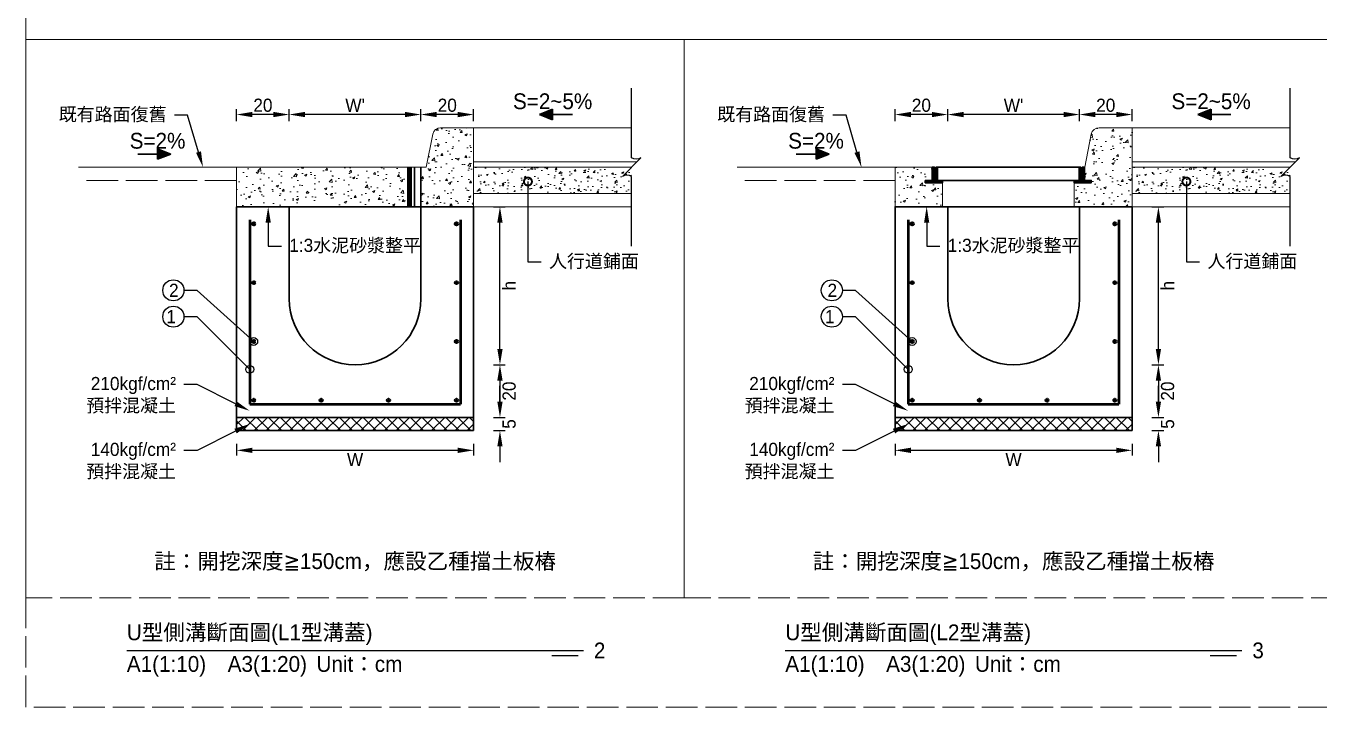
# Model space of a CAD drawing. Extents: x -8920 to 1950, y -2159 to 466.
# Drawn here: x -4850 to -4359, y -507 to -248.3 of the extents above; entities that cross this region are included whole.
import ezdxf
from ezdxf import colors
from ezdxf.entities.mleader import LeaderData, LeaderLine
from ezdxf.math import Vec2, Vec3

# ---------------------------------------------------------------- set-up
doc = ezdxf.new("R2010")
doc.units = 0
doc.header["$MEASUREMENT"] = 0
doc.linetypes.add('ACAD_ISO02W100', pattern=[15, 12, -3])
doc.layers.add('一、4.基本-隱藏', color=9, linetype='ACAD_ISO02W100', lineweight=20, plot=False)
doc.layers.add('三、3.文字-註解文字', color=2, linetype='Continuous')
for name, color, linetype, lineweight in [('二、1.繪圖-既有設施', 8, 'Continuous', 20), ('二、2.繪圖-施作項目', 181, 'Continuous', 30), ('二、3.繪圖-排水流向', 170, 'Continuous', 30), ('二、4.繪圖-設計鋪面', 40, 'Continuous', 20), ('二、5.繪圖-鋼筋', 60, 'Continuous', 50), ('二、6.繪圖-其他施作項目', 35, 'Continuous', 30)]:
    doc.layers.add(name, color=color, linetype=linetype, lineweight=lineweight)
doc.styles.add('次圖名(詳圖)', font='MS PGothic.ttf', dxfattribs={"height": 6})
doc.styles.add('註解文字(詳圖)', font='MS PGothic.ttf', dxfattribs={"height": 5})
doc.dimstyles.new('註解文字(詳圖)', dxfattribs={"dimtxt": 5, "dimasz": 6, "dimexe": 2, "dimexo": 5, "dimgap": 1, "dimtad": 2, "dimzin": 0, "dimdsep": 46, "dimtxsty": '註解文字(詳圖)', "dimcen": 0.1, "dimclrd": 144, "dimclre": 144, "dimclrt": 256, "dimadec": 0, "dimazin": 0, "dimtfac": 1, "dimtofl": 0, "dimtmove": 0, "dimatfit": 3, "dimfxlon": 1, "dimtolj": 1, "dimtzin": 0, "dimlwd": -1, "dimlwe": -1, "dimarcsym": 1})

# ---------------------------------------------------------------- blocks, each defined once
blk = doc.blocks.new('*D119')
at = {"layer": 'Defpoints', "color": 0, "transparency": 16777216}
for p in [(-4750, -282), (-4750, -317), (-4700, -317)]:
    blk.add_point(p, dxfattribs=at)
at = {"layer": '三、3.文字-註解文字', "color": 144, "transparency": 16777216}
for p, q in [((-4750, -284.5), (-4750, -280)), ((-4706, -282), (-4744, -282)), ((-4700, -284.5), (-4700, -280))]:
    blk.add_line(p, q, dxfattribs=at)
for points in [[(-4744, -281), (-4744, -283), (-4750, -282)], [(-4706, -281), (-4706, -283), (-4700, -282)]]:
    blk.add_solid(points, dxfattribs=at)
at = {"layer": '三、3.文字-註解文字', "transparency": 16777216, "insert": (-4725, -278.5), "char_height": 5, "attachment_point": 5, "style": '註解文字(詳圖)'}
blk.add_mtext("\\A1;W'", dxfattribs=at)
blk = doc.blocks.new('*D120')
at = {"layer": 'Defpoints', "color": 0, "transparency": 16777216}
for p in [(-4770, -282), (-4770, -317), (-4750, -317)]:
    blk.add_point(p, dxfattribs=at)
at = {"layer": '三、3.文字-註解文字', "color": 144, "transparency": 16777216}
for p, q in [((-4770, -284.5), (-4770, -280)), ((-4756, -282), (-4764, -282)), ((-4750, -284.5), (-4750, -280))]:
    blk.add_line(p, q, dxfattribs=at)
for points in [[(-4764, -281), (-4764, -283), (-4770, -282)], [(-4756, -281), (-4756, -283), (-4750, -282)]]:
    blk.add_solid(points, dxfattribs=at)
at = {"layer": '三、3.文字-註解文字', "transparency": 16777216, "insert": (-4760, -278.5), "char_height": 5, "attachment_point": 5, "style": '註解文字(詳圖)'}
blk.add_mtext('\\A1;20', dxfattribs=at)
blk = doc.blocks.new('*D121')
at = {"layer": 'Defpoints', "color": 0, "transparency": 16777216}
for p in [(-4500, -282), (-4500, -317), (-4450, -317)]:
    blk.add_point(p, dxfattribs=at)
at = {"layer": '三、3.文字-註解文字', "color": 144, "transparency": 16777216}
for p, q in [((-4500, -284.5), (-4500, -280)), ((-4456, -282), (-4494, -282)), ((-4450, -284.5), (-4450, -280))]:
    blk.add_line(p, q, dxfattribs=at)
for points in [[(-4494, -281), (-4494, -283), (-4500, -282)], [(-4456, -281), (-4456, -283), (-4450, -282)]]:
    blk.add_solid(points, dxfattribs=at)
at = {"layer": '三、3.文字-註解文字', "transparency": 16777216, "insert": (-4475, -278.5), "char_height": 5, "attachment_point": 5, "style": '註解文字(詳圖)'}
blk.add_mtext("\\A1;W'", dxfattribs=at)
blk = doc.blocks.new('*D122')
at = {"layer": 'Defpoints', "color": 0, "transparency": 16777216}
for p in [(-4520, -282), (-4520, -317), (-4500, -317)]:
    blk.add_point(p, dxfattribs=at)
at = {"layer": '三、3.文字-註解文字', "color": 144, "transparency": 16777216}
for p, q in [((-4520, -284.5), (-4520, -280)), ((-4506, -282), (-4514, -282)), ((-4500, -284.5), (-4500, -280))]:
    blk.add_line(p, q, dxfattribs=at)
for points in [[(-4514, -281), (-4514, -283), (-4520, -282)], [(-4506, -281), (-4506, -283), (-4500, -282)]]:
    blk.add_solid(points, dxfattribs=at)
at = {"layer": '三、3.文字-註解文字', "transparency": 16777216, "insert": (-4510, -278.5), "char_height": 5, "attachment_point": 5, "style": '註解文字(詳圖)'}
blk.add_mtext('\\A1;20', dxfattribs=at)
blk = doc.blocks.new('*D123')
at = {"layer": 'Defpoints', "color": 0, "transparency": 16777216}
for p in [(-4475, -317), (-4420, -317), (-4475, -377)]:
    blk.add_point(p, dxfattribs=at)
at = {"layer": '三、3.文字-註解文字', "color": 144, "transparency": 16777216}
for p, q in [((-4422.5, -317), (-4418, -317)), ((-4420, -371), (-4420, -323)), ((-4422.5, -377), (-4418, -377))]:
    blk.add_line(p, q, dxfattribs=at)
for points in [[(-4421, -323), (-4419, -323), (-4420, -317)], [(-4421, -371), (-4419, -371), (-4420, -377)]]:
    blk.add_solid(points, dxfattribs=at)
at = {"layer": '三、3.文字-註解文字', "transparency": 16777216, "insert": (-4416.5, -347), "char_height": 5, "attachment_point": 5, "rotation": 90, "style": '註解文字(詳圖)'}
blk.add_mtext('\\A1;h', dxfattribs=at)
blk = doc.blocks.new('*D124')
at = {"layer": 'Defpoints', "color": 0, "transparency": 16777216}
for p in [(-4475, -377), (-4475, -397), (-4420, -397)]:
    blk.add_point(p, dxfattribs=at)
at = {"layer": '三、3.文字-註解文字', "color": 144, "transparency": 16777216}
for p, q in [((-4422.5, -377), (-4418, -377)), ((-4420, -383), (-4420, -391)), ((-4422.5, -397), (-4418, -397))]:
    blk.add_line(p, q, dxfattribs=at)
for points in [[(-4421, -383), (-4419, -383), (-4420, -377)], [(-4421, -391), (-4419, -391), (-4420, -397)]]:
    blk.add_solid(points, dxfattribs=at)
at = {"layer": '三、3.文字-註解文字', "transparency": 16777216, "insert": (-4416.5, -387), "char_height": 5, "attachment_point": 5, "rotation": 90, "style": '註解文字(詳圖)'}
blk.add_mtext('\\A1;20', dxfattribs=at)
blk = doc.blocks.new('*D125')
at = {"layer": 'Defpoints', "color": 0, "transparency": 16777216}
for p in [(-4475, -397), (-4475, -402), (-4420, -402)]:
    blk.add_point(p, dxfattribs=at)
at = {"layer": '三、3.文字-註解文字', "color": 144, "transparency": 16777216}
for p, q in [((-4420, -391), (-4420, -385)), ((-4422.5, -397), (-4418, -397)), ((-4422.5, -402), (-4418, -402)), ((-4420, -408), (-4420, -414))]:
    blk.add_line(p, q, dxfattribs=at)
for points in [[(-4421, -391), (-4419, -391), (-4420, -397)], [(-4421, -408), (-4419, -408), (-4420, -402)]]:
    blk.add_solid(points, dxfattribs=at)
at = {"layer": '三、3.文字-註解文字', "transparency": 16777216, "insert": (-4416.5, -399.5), "char_height": 5, "attachment_point": 5, "rotation": 90, "style": '註解文字(詳圖)'}
blk.add_mtext('\\A1;5', dxfattribs=at)
blk = doc.blocks.new('*D126')
at = {"layer": 'Defpoints', "color": 0, "transparency": 16777216}
for p in [(-4520, -402), (-4430, -402), (-4520, -409.5)]:
    blk.add_point(p, dxfattribs=at)
at = {"layer": '三、3.文字-註解文字', "color": 144, "transparency": 16777216}
for p, q in [((-4520, -407), (-4520, -411.5)), ((-4430, -407), (-4430, -411.5)), ((-4436, -409.5), (-4514, -409.5))]:
    blk.add_line(p, q, dxfattribs=at)
for points in [[(-4514, -408.5), (-4514, -410.5), (-4520, -409.5)], [(-4436, -408.5), (-4436, -410.5), (-4430, -409.5)]]:
    blk.add_solid(points, dxfattribs=at)
at = {"layer": '三、3.文字-註解文字', "transparency": 16777216, "insert": (-4475, -413), "char_height": 5, "attachment_point": 5, "style": '註解文字(詳圖)'}
blk.add_mtext('\\A1;W', dxfattribs=at)
blk = doc.blocks.new('_Small')
at = {"color": 0, "linetype": 'ByBlock', "lineweight": -2}
blk.add_circle((0, 0), 0.25, dxfattribs=at)
blk = doc.blocks.new('排水流向')
at = {"layer": '二、3.繪圖-排水流向'}
h = blk.add_hatch(color=256, dxfattribs=at)
h.dxf.hatch_style = 1
h.paths.add_polyline_path([(0, 1), (0, -1), (2.5, 0)])
for points in [[(-3.75, 0), (0, 0)], [(0, 1), (0, -1)], [(2.5, 0), (0, 1)], [(2.5, 0), (0, -1)]]:
    blk.add_lwpolyline(points, dxfattribs=at)
blk = doc.blocks.new('*D261')
at = {"layer": 'Defpoints', "color": 0, "transparency": 16777216}
for p in [(-4450, -282), (-4450, -317), (-4430, -317)]:
    blk.add_point(p, dxfattribs=at)
at = {"layer": '三、3.文字-註解文字', "color": 144, "transparency": 16777216}
for p, q in [((-4450, -284.5), (-4450, -280)), ((-4436, -282), (-4444, -282)), ((-4430, -284.5), (-4430, -280))]:
    blk.add_line(p, q, dxfattribs=at)
for points in [[(-4444, -281), (-4444, -283), (-4450, -282)], [(-4436, -281), (-4436, -283), (-4430, -282)]]:
    blk.add_solid(points, dxfattribs=at)
at = {"layer": '三、3.文字-註解文字', "transparency": 16777216, "insert": (-4440, -278.5), "char_height": 5, "attachment_point": 5, "style": '註解文字(詳圖)'}
blk.add_mtext('\\A1;20', dxfattribs=at)
blk = doc.blocks.new('*D262')
at = {"layer": 'Defpoints', "color": 0, "transparency": 16777216}
for p in [(-4700, -282), (-4700, -317), (-4680, -317)]:
    blk.add_point(p, dxfattribs=at)
at = {"layer": '三、3.文字-註解文字', "color": 144, "transparency": 16777216}
for p, q in [((-4700, -284.5), (-4700, -280)), ((-4686, -282), (-4694, -282)), ((-4680, -284.5), (-4680, -280))]:
    blk.add_line(p, q, dxfattribs=at)
for points in [[(-4694, -281), (-4694, -283), (-4700, -282)], [(-4686, -281), (-4686, -283), (-4680, -282)]]:
    blk.add_solid(points, dxfattribs=at)
at = {"layer": '三、3.文字-註解文字', "transparency": 16777216, "insert": (-4690, -278.5), "char_height": 5, "attachment_point": 5, "style": '註解文字(詳圖)'}
blk.add_mtext('\\A1;20', dxfattribs=at)
blk = doc.blocks.new('_DotSmall')
at = {"color": 0, "linetype": 'ByBlock', "const_width": 0.5}
blk.add_lwpolyline([(-0.0625, 0, 1), (0.0625, 0, 1)], format="xyb", close=True, dxfattribs=at)
blk = doc.blocks.new('*D311')
at = {"layer": 'Defpoints', "color": 0, "transparency": 16777216}
for p in [(-4725, -317), (-4670, -317), (-4725, -377)]:
    blk.add_point(p, dxfattribs=at)
at = {"layer": '三、3.文字-註解文字', "color": 144, "transparency": 16777216}
for p, q in [((-4672.5, -317), (-4668, -317)), ((-4670, -371), (-4670, -323)), ((-4672.5, -377), (-4668, -377))]:
    blk.add_line(p, q, dxfattribs=at)
for points in [[(-4671, -323), (-4669, -323), (-4670, -317)], [(-4671, -371), (-4669, -371), (-4670, -377)]]:
    blk.add_solid(points, dxfattribs=at)
at = {"layer": '三、3.文字-註解文字', "transparency": 16777216, "insert": (-4666.5, -347), "char_height": 5, "attachment_point": 5, "rotation": 90, "style": '註解文字(詳圖)'}
blk.add_mtext('\\A1;h', dxfattribs=at)
blk = doc.blocks.new('*D312')
at = {"layer": 'Defpoints', "color": 0, "transparency": 16777216}
for p in [(-4725, -377), (-4725, -397), (-4670, -397)]:
    blk.add_point(p, dxfattribs=at)
at = {"layer": '三、3.文字-註解文字', "color": 144, "transparency": 16777216}
for p, q in [((-4672.5, -377), (-4668, -377)), ((-4670, -383), (-4670, -391)), ((-4672.5, -397), (-4668, -397))]:
    blk.add_line(p, q, dxfattribs=at)
for points in [[(-4671, -383), (-4669, -383), (-4670, -377)], [(-4671, -391), (-4669, -391), (-4670, -397)]]:
    blk.add_solid(points, dxfattribs=at)
at = {"layer": '三、3.文字-註解文字', "transparency": 16777216, "insert": (-4666.5, -387), "char_height": 5, "attachment_point": 5, "rotation": 90, "style": '註解文字(詳圖)'}
blk.add_mtext('\\A1;20', dxfattribs=at)
blk = doc.blocks.new('*D313')
at = {"layer": 'Defpoints', "color": 0, "transparency": 16777216}
for p in [(-4725, -397), (-4725, -402), (-4670, -402)]:
    blk.add_point(p, dxfattribs=at)
at = {"layer": '三、3.文字-註解文字', "color": 144, "transparency": 16777216}
for p, q in [((-4670, -391), (-4670, -385)), ((-4672.5, -397), (-4668, -397)), ((-4672.5, -402), (-4668, -402)), ((-4670, -408), (-4670, -414))]:
    blk.add_line(p, q, dxfattribs=at)
for points in [[(-4671, -391), (-4669, -391), (-4670, -397)], [(-4671, -408), (-4669, -408), (-4670, -402)]]:
    blk.add_solid(points, dxfattribs=at)
at = {"layer": '三、3.文字-註解文字', "transparency": 16777216, "insert": (-4666.5, -399.5), "char_height": 5, "attachment_point": 5, "rotation": 90, "style": '註解文字(詳圖)'}
blk.add_mtext('\\A1;5', dxfattribs=at)
blk = doc.blocks.new('*D314')
at = {"layer": 'Defpoints', "color": 0, "transparency": 16777216}
for p in [(-4770, -402), (-4680, -402), (-4770, -409.5)]:
    blk.add_point(p, dxfattribs=at)
at = {"layer": '三、3.文字-註解文字', "color": 144, "transparency": 16777216}
for p, q in [((-4770, -407), (-4770, -411.5)), ((-4680, -407), (-4680, -411.5)), ((-4686, -409.5), (-4764, -409.5))]:
    blk.add_line(p, q, dxfattribs=at)
for points in [[(-4764, -408.5), (-4764, -410.5), (-4770, -409.5)], [(-4686, -408.5), (-4686, -410.5), (-4680, -409.5)]]:
    blk.add_solid(points, dxfattribs=at)
at = {"layer": '三、3.文字-註解文字', "transparency": 16777216, "insert": (-4725, -413), "char_height": 5, "attachment_point": 5, "style": '註解文字(詳圖)'}
blk.add_mtext('\\A1;W', dxfattribs=at)

msp = doc.modelspace()

# ---------------------------------------------------------------- hatches: boundary and pattern name
at = {"layer": '二、1.繪圖-既有設施'}
h = msp.add_hatch(dxfattribs=at)
h.set_pattern_fill('AR-CONC', color=256, scale=0.05)
h.set_pattern_definition([(50, (-3466.364, -1260.097), (9.109233, -0.796954), [0.9525, -10.4775]), (355, (-3466.364, -1260.097), (-1.76217, 9.55284), [0.762, -8.38203]), (100.45144, (-3465.605, -1260.164), (7.34706, 8.755888), [0.8095, -8.90451]), (46.1842, (-3466.364, -1257.557), (13.55395, -2.10212), [1.42875, -15.71625]), (96.6356, (-3465.234, -1257.732), (11.87021, 12.37131), [1.21425, -13.35678]), (351.1842, (-3466.364, -1257.557), (11.87021, 12.37131), [1.143, -12.57299]), (21, (-3465.094, -1258.192), (7.58072, -5.11326), [0.9525, -10.4775]), (326, (-3465.094, -1258.192), (3.0901, 9.2094), [0.762, -8.382]), (71.45144, (-3464.462, -1258.618), (10.67082, 4.09614), [0.8095, -8.904497]), (37.5, (-3466.3637, -1260.0972), (0.15443, 4.227752), [0, -8.2804, 0, -8.509, 0, -8.41375]), (7.5, (-3466.3637, -1260.097), (3.340983, 5.009029), [0, -4.8514, 0, -8.0899, 0, -3.20675]), (327.5, (-3469.1958, -1260.097), (6.77953, -0.286437), [0, -3.175, 0, -9.906, 0, -13.1445]), (317.5, (-3470.466, -1260.097), (7.40646, 1.271325), [0, -4.1275, 0, -6.5786, 0, -9.3345])])
h.paths.add_polyline_path([(-4770, -302), (-4770, -317), (-4705, -317), (-4705, -302)])
h.paths.add_polyline_path([(-4680, -302), (-4680, -287), (-4692.541, -287, 0.3575108), (-4695.482, -289.412), (-4698, -302), (-4700, -302), (-4700, -317), (-4680, -317)])
h = msp.add_hatch(dxfattribs=at)
h.set_pattern_fill('AR-CONC', color=256, scale=0.05)
h.set_pattern_definition([(50, (-3147.146, -1162.496), (9.109233, -0.796954), [0.9525, -10.4775]), (355, (-3147.146, -1162.496), (-1.76217, 9.55284), [0.762, -8.38203]), (100.45144, (-3146.387, -1162.562), (7.34706, 8.755888), [0.8095, -8.90451]), (46.1842, (-3147.146, -1159.956), (13.55395, -2.10212), [1.42875, -15.71625]), (96.6356, (-3146.016, -1160.131), (11.87021, 12.37131), [1.21425, -13.35678]), (351.1842, (-3147.146, -1159.956), (11.87021, 12.37131), [1.143, -12.57299]), (21, (-3145.876, -1160.591), (7.58072, -5.11326), [0.9525, -10.4775]), (326, (-3145.876, -1160.591), (3.0901, 9.2094), [0.762, -8.382]), (71.45144, (-3145.244, -1161.017), (10.67082, 4.09614), [0.8095, -8.904497]), (37.5, (-3147.1457, -1162.4956), (0.15443, 4.227752), [0, -8.2804, 0, -8.509, 0, -8.41375]), (7.5, (-3147.1457, -1162.4956), (3.340983, 5.009029), [0, -4.8514, 0, -8.0899, 0, -3.20675]), (327.5, (-3149.978, -1162.4956), (6.77953, -0.286437), [0, -3.175, 0, -9.906, 0, -13.1445]), (317.5, (-3151.248, -1162.4956), (7.40646, 1.271325), [0, -4.1275, 0, -6.5786, 0, -9.3345])])
h.paths.add_polyline_path([(-4520, -317), (-4502, -317), (-4502, -307.9), (-4508.5, -307.9), (-4508.5, -307), (-4505.9, -307), (-4505.9, -302), (-4520, -302)])
h.paths.add_polyline_path([(-4445.5, -307.9), (-4452, -307.9), (-4452, -317), (-4430, -317), (-4430, -302), (-4430, -287), (-4442.541, -287, 0.3575108), (-4445.482, -289.412), (-4448, -302), (-4448.1, -302), (-4448.1, -307), (-4445.5, -307)])
at = {"layer": '二、2.繪圖-施作項目'}
h = msp.add_hatch(dxfattribs=at)
h.set_pattern_fill('ANSI37', color=256)
h.set_pattern_definition([(45, (-4632.354, 330.6046), (-2.245064, 2.245064), []), (135, (-4632.354, 330.6046), (-2.245064, -2.245064), [])])
h.paths.add_polyline_path([(-4770, -397), (-4770, -402), (-4680, -402), (-4680, -397)])
h = msp.add_hatch(dxfattribs=at)
h.set_pattern_fill('ANSI37', color=256)
h.set_pattern_definition([(45, (-4382.354, 330.6046), (-2.245064, 2.245064), []), (135, (-4382.354, 330.6046), (-2.245064, -2.245064), [])])
h.paths.add_polyline_path([(-4520, -397), (-4520, -402), (-4430, -402), (-4430, -397)])
at = {"layer": '二、4.繪圖-設計鋪面'}
h = msp.add_hatch(dxfattribs=at)
h.set_pattern_fill('AR-CONC', color=256)
h.set_pattern_definition([(50, (-4814.145, 133.4644), (7.1726, -0.62752), [0.75, -8.25]), (355, (-4814.145, 133.4644), (-1.38751, 7.52192), [0.6, -6.6]), (100.4514, (-4813.547, 133.412), (5.78509, 6.8944), [0.6374, -7.01142]), (46.1842, (-4814.145, 135.464), (10.67241, -1.6552), [1.125, -12.375]), (96.6356, (-4813.256, 135.326), (9.34662, 9.74119), [0.9561, -10.51714]), (351.1842, (-4814.145, 135.464), (9.34662, 9.74119), [0.9, -9.9]), (21, (-4813.145, 134.9644), (5.96907, -4.02619), [0.75, -8.25]), (326, (-4813.145, 134.9644), (2.43315, 7.2515), [0.6, -6.6]), (71.4514, (-4812.6476, 134.629), (8.40222, 3.22531), [0.6374, -7.01142]), (37.5, (-4814.145, 133.4644), (0.121599, 3.328939), [0, -6.52, 0, -6.7, 0, -6.625]), (7.5, (-4814.145, 133.4644), (2.630695, 3.944117), [0, -3.82, 0, -6.37, 0, -2.525]), (327.5, (-4816.375, 133.4644), (5.338224, -0.225549), [0, -2.5, 0, -7.8, 0, -10.35]), (317.5, (-4817.375, 133.4644), (5.83186, 1.00105), [0, -3.25, 0, -5.18, 0, -7.35])])
h.paths.add_polyline_path([(-4620, -302), (-4680, -302), (-4680, -309.5), (-4670, -309.5), (-4670, -312), (-4620, -312)])
h.paths.add_polyline_path([(-4670, -309.5), (-4680, -309.5), (-4680, -312), (-4670, -312)], flags=17)
h = msp.add_hatch(dxfattribs=at)
h.set_pattern_fill('AR-CONC', color=256)
h.set_pattern_definition([(50, (-4564.145, 133.4644), (7.1726, -0.62752), [0.75, -8.25]), (355, (-4564.145, 133.4644), (-1.38751, 7.52192), [0.6, -6.6]), (100.4514, (-4563.547, 133.412), (5.78509, 6.8944), [0.6374, -7.01142]), (46.1842, (-4564.145, 135.464), (10.67241, -1.6552), [1.125, -12.375]), (96.6356, (-4563.256, 135.326), (9.34662, 9.74119), [0.9561, -10.51714]), (351.1842, (-4564.145, 135.464), (9.34662, 9.74119), [0.9, -9.9]), (21, (-4563.145, 134.9644), (5.96907, -4.02619), [0.75, -8.25]), (326, (-4563.145, 134.9644), (2.43315, 7.2515), [0.6, -6.6]), (71.4514, (-4562.6476, 134.629), (8.40222, 3.22531), [0.6374, -7.01142]), (37.5, (-4564.145, 133.4644), (0.121599, 3.328939), [0, -6.52, 0, -6.7, 0, -6.625]), (7.5, (-4564.145, 133.4644), (2.630695, 3.944117), [0, -3.82, 0, -6.37, 0, -2.525]), (327.5, (-4566.375, 133.4644), (5.338224, -0.225549), [0, -2.5, 0, -7.8, 0, -10.35]), (317.5, (-4567.375, 133.4644), (5.83186, 1.00105), [0, -3.25, 0, -5.18, 0, -7.35])])
h.paths.add_polyline_path([(-4370, -302), (-4430, -302), (-4430, -309.5), (-4420, -309.5), (-4420, -312), (-4370, -312)])
h.paths.add_polyline_path([(-4420, -309.5), (-4430, -309.5), (-4430, -312), (-4420, -312)], flags=17)
at = {"layer": '二、5.繪圖-鋼筋'}
h = msp.add_hatch(color=256, dxfattribs=at)
h.dxf.hatch_style = 1
h.paths.add_polyline_path([(-4763, -323.5, 1), (-4764, -323.5, 1)])
h = msp.add_hatch(color=256, dxfattribs=at)
h.dxf.hatch_style = 1
h.paths.add_polyline_path([(-4686, -323.5, 1), (-4687, -323.5, 1)])
h = msp.add_hatch(color=256, dxfattribs=at)
h.dxf.hatch_style = 1
h.paths.add_polyline_path([(-4513, -323.5, 1), (-4514, -323.5, 1)])
h = msp.add_hatch(color=256, dxfattribs=at)
h.dxf.hatch_style = 1
h.paths.add_polyline_path([(-4436, -323.5, 1), (-4437, -323.5, 1)])
h = msp.add_hatch(color=256, dxfattribs=at)
h.dxf.hatch_style = 1
h.paths.add_polyline_path([(-4763, -345.83, 1), (-4764, -345.83, 1)])
h = msp.add_hatch(color=256, dxfattribs=at)
h.dxf.hatch_style = 1
h.paths.add_polyline_path([(-4686, -345.83, 1), (-4687, -345.83, 1)])
h = msp.add_hatch(color=256, dxfattribs=at)
h.dxf.hatch_style = 1
h.paths.add_polyline_path([(-4513, -345.83, 1), (-4514, -345.83, 1)])
h = msp.add_hatch(color=256, dxfattribs=at)
h.dxf.hatch_style = 1
h.paths.add_polyline_path([(-4436, -345.83, 1), (-4437, -345.83, 1)])
h = msp.add_hatch(color=256, dxfattribs=at)
h.dxf.hatch_style = 1
h.paths.add_polyline_path([(-4763, -368.16, 1), (-4764, -368.16, 1)])
h = msp.add_hatch(color=256, dxfattribs=at)
h.dxf.hatch_style = 1
h.paths.add_polyline_path([(-4686, -368.16, 1), (-4687, -368.16, 1)])
h = msp.add_hatch(color=256, dxfattribs=at)
h.dxf.hatch_style = 1
h.paths.add_polyline_path([(-4513, -368.16, 1), (-4514, -368.16, 1)])
h = msp.add_hatch(color=256, dxfattribs=at)
h.dxf.hatch_style = 1
h.paths.add_polyline_path([(-4436, -368.16, 1), (-4437, -368.16, 1)])
h = msp.add_hatch(color=256, dxfattribs=at)
h.dxf.hatch_style = 1
h.paths.add_polyline_path([(-4763, -390.5, 1), (-4764, -390.5, 1)])
h = msp.add_hatch(color=256, dxfattribs=at)
h.dxf.hatch_style = 1
h.paths.add_polyline_path([(-4737.4, -390.5, 1), (-4738.4, -390.5, 1)])
h = msp.add_hatch(color=256, dxfattribs=at)
h.dxf.hatch_style = 1
h.paths.add_polyline_path([(-4711.8, -390.5, 1), (-4712.8, -390.5, 1)])
h = msp.add_hatch(color=256, dxfattribs=at)
h.dxf.hatch_style = 1
h.paths.add_polyline_path([(-4686, -390.5, 1), (-4687, -390.5, 1)])
h = msp.add_hatch(color=256, dxfattribs=at)
h.dxf.hatch_style = 1
h.paths.add_polyline_path([(-4513, -390.5, 1), (-4514, -390.5, 1)])
h = msp.add_hatch(color=256, dxfattribs=at)
h.dxf.hatch_style = 1
h.paths.add_polyline_path([(-4487.4, -390.5, 1), (-4488.4, -390.5, 1)])
h = msp.add_hatch(color=256, dxfattribs=at)
h.dxf.hatch_style = 1
h.paths.add_polyline_path([(-4461.8, -390.5, 1), (-4462.8, -390.5, 1)])
h = msp.add_hatch(color=256, dxfattribs=at)
h.dxf.hatch_style = 1
h.paths.add_polyline_path([(-4436, -390.5, 1), (-4437, -390.5, 1)])
at = {"layer": '二、6.繪圖-其他施作項目'}
h = msp.add_hatch(dxfattribs=at)
h.set_pattern_fill('ANSI31', color=256, scale=0.1)
h.set_pattern_definition([(45, (-3277.16578, -1322.52732), (-0.2245064, 0.2245064), [])])
h.paths.add_polyline_path([(-4505, -302), (-4505.9, -302), (-4505.9, -307), (-4508.5, -307), (-4508.5, -307.9), (-4502, -307.9), (-4502, -307), (-4505, -307)])
h.paths.add_polyline_path([(-4449, -307), (-4452, -307), (-4452, -307.9), (-4445.5, -307.9), (-4445.5, -307), (-4448.1, -307), (-4448.1, -302), (-4449, -302)])

# ---------------------------------------------------------------- linework, layer by layer
at = {"layer": '一、4.基本-隱藏'}
for points in [[(-4850, 0), (-4070, 0), (-4070, -253.5), (-4850, -253.5)], [(-4850, 0), (-4070, 0), (-4070, -507), (-4850, -507)], [(-4850, 0), (-4070, 0), (-4070, -507), (-4850, -507)], [(-4850, -253.5), (-4600, -253.5), (-4600, -465.5), (-4850, -465.5)], [(-4600, -253.5), (-4350, -253.5), (-4350, -465.5), (-4600, -465.5)]]:
    msp.add_lwpolyline(points, close=True, dxfattribs=at)
at = {"layer": '三、3.文字-註解文字'}
for points in [[(-4620, -332), (-4620, -305.536, 0.2828427), (-4623.536, -305.536), (-4616.464, -298.464, -0.2828427), (-4620, -298.464), (-4620, -272)], [(-4370, -332), (-4370, -305.536, 0.2828427), (-4373.536, -305.536), (-4366.464, -298.464, -0.2828427), (-4370, -298.464), (-4370, -272)]]:
    msp.add_lwpolyline(points, format="xyb", dxfattribs=at)
for points in [[(-4811.66, -485.5), (-4638.34, -485.5)], [(-4561.66, -485.5), (-4388.34, -485.5)], [(-4640.34, -487.5), (-4650.34, -487.5)], [(-4390.34, -487.5), (-4400.34, -487.5)]]:
    msp.add_lwpolyline(points, dxfattribs=at)
for centre in [(-4794, -348.75), (-4544, -348.75), (-4794, -358.75), (-4544, -358.75)]:
    msp.add_circle(centre, 4, dxfattribs=at)
at = {"layer": '二、1.繪圖-既有設施'}
msp.add_lwpolyline([(-4770, -317), (-4680, -317), (-4680, -302), (-4680, -287), (-4692.541, -287, 0.3575108), (-4695.482, -289.412), (-4698, -302), (-4770, -302)], format="xyb", close=True, dxfattribs=at)
msp.add_lwpolyline([(-4430, -287), (-4442.541, -287, 0.3575108), (-4445.482, -289.412), (-4448, -302), (-4448.1, -302)], format="xyb", dxfattribs=at)
for points in [[(-4430, -302), (-4430, -287)], [(-4502, -307), (-4502, -317), (-4520, -317), (-4520, -302), (-4505.9, -302)], [(-4452, -307), (-4452, -317), (-4430, -317), (-4430, -302)]]:
    msp.add_lwpolyline(points, dxfattribs=at)
at = {"layer": '二、2.繪圖-施作項目'}
for points in [[(-4680, -402), (-4680, -317), (-4770, -317), (-4770, -402)], [(-4430, -402), (-4430, -317), (-4520, -317), (-4520, -402)]]:
    msp.add_lwpolyline(points, close=True, dxfattribs=at)
for points in [[(-4750, -317), (-4750, -352, 1), (-4700, -352), (-4700, -317)], [(-4500, -317), (-4500, -352, 1), (-4450, -352), (-4450, -317)]]:
    msp.add_lwpolyline(points, format="xyb", dxfattribs=at)
for points in [[(-4770, -397), (-4680, -397)], [(-4520, -397), (-4430, -397)]]:
    msp.add_lwpolyline(points, dxfattribs=at)
at = {"layer": '二、4.繪圖-設計鋪面'}
for points in [[(-4680, -287), (-4620, -287)], [(-4430, -287), (-4370, -287)], [(-4770, -302), (-4830, -302)], [(-4680, -300), (-4618, -300)], [(-4680, -302), (-4620, -302)], [(-4520, -302), (-4580, -302)], [(-4430, -300), (-4368, -300)], [(-4430, -302), (-4370, -302)], [(-4680, -312), (-4620, -312)], [(-4430, -312), (-4370, -312)], [(-4680, -317), (-4620, -317)], [(-4430, -317), (-4370, -317)]]:
    msp.add_lwpolyline(points, dxfattribs=at)
at = {"layer": '二、4.繪圖-設計鋪面', "linetype": 'ACAD_ISO02W100'}
for points in [[(-4770, -307), (-4830, -307)], [(-4520, -307), (-4580, -307)]]:
    msp.add_lwpolyline(points, dxfattribs=at)
at = {"layer": '二、5.繪圖-鋼筋'}
for points in [[(-4765, -322), (-4765, -392)], [(-4685, -322), (-4685, -392)], [(-4515, -322), (-4515, -392)], [(-4435, -322), (-4435, -392)], [(-4765, -392), (-4685, -392)], [(-4515, -392), (-4435, -392)]]:
    msp.add_lwpolyline(points, dxfattribs=at)
for centre in [(-4763.5, -323.5), (-4686.5, -323.5), (-4513.5, -323.5), (-4436.5, -323.5), (-4763.5, -345.83), (-4686.5, -345.83), (-4513.5, -345.83), (-4436.5, -345.83), (-4763.5, -368.16), (-4686.5, -368.16), (-4513.5, -368.16), (-4436.5, -368.16), (-4763.5, -390.5), (-4737.9, -390.5), (-4712.3, -390.5), (-4686.5, -390.5), (-4513.5, -390.5), (-4487.9, -390.5), (-4462.3, -390.5), (-4436.5, -390.5)]:
    msp.add_circle(centre, 0.5, dxfattribs=at)
at = {"layer": '二、6.繪圖-其他施作項目'}
for points in [[(-4705, -317), (-4705, -302)], [(-4704.375, -317), (-4704.375, -302)], [(-4703.75, -317), (-4703.75, -302)], [(-4702.5, -317), (-4702.5, -302)], [(-4700, -317), (-4700, -302)], [(-4504.5, -302), (-4504.5, -307)], [(-4504.5, -302), (-4449.5, -302)], [(-4503.9, -302), (-4503.9, -307)], [(-4450.1, -302), (-4450.1, -307)], [(-4449.5, -302), (-4449.5, -307)], [(-4504.5, -307), (-4449.5, -307)]]:
    msp.add_lwpolyline(points, dxfattribs=at)
for points in [[(-4508.5, -307), (-4505.9, -307), (-4505.9, -302), (-4505, -302), (-4505, -307), (-4502, -307), (-4502, -307.9), (-4508.5, -307.9)], [(-4448.1, -302), (-4449, -302), (-4449, -307), (-4452, -307), (-4452, -307.9), (-4445.5, -307.9), (-4445.5, -307), (-4448.1, -307)]]:
    msp.add_lwpolyline(points, close=True, dxfattribs=at)

# ---------------------------------------------------------------- block references
at = {"xscale": 2, "yscale": 2, "zscale": 2, "rotation": 180}
for p in [(-4650, -282), (-4400, -282)]:
    msp.add_blockref('排水流向', p, dxfattribs=at)
at = {"xscale": 2, "yscale": 2, "zscale": 2}
for p in [(-4800, -297), (-4550, -297)]:
    msp.add_blockref('排水流向', p, dxfattribs=at)

# ---------------------------------------------------------------- texts
at = {"layer": '三、3.文字-註解文字', "char_height": 6}
for s, width, gutter_width, insert, attachment_point, style in [('{\\fMS PGothic|b0|i0|c128|p34;註：開挖深度≧150cm，應設乙種擋土板樁}', 156.49231, 30, (-4725, -452), 5, '註解文字(詳圖)'), ('{\\fMS PGothic|b0|i0|c128|p34;註：開挖深度≧150cm，應設乙種擋土板樁}', 156.49231, 30, (-4475, -452), 5, '註解文字(詳圖)'), ('{\\fMS PGothic|b0|i0|c128|p34;U型側溝斷面圖(}L{\\fMS PGothic|b0|i0|c128|p34;1型溝蓋)}', 134.12151, 15, (-4811.66, -479.5), 4, '次圖名(詳圖)'), ('{\\fMS PGothic|b0|i0|c128|p34;U型側溝斷面圖(}L{\\fMS PGothic|b0|i0|c128|p34;2型溝蓋)}', 131.94411, 15, (-4561.66, -479.5), 4, '次圖名(詳圖)'), ('2', 3, 15, (-4634.34, -485.5), 4, '次圖名(詳圖)'), ('3', 3, 15, (-4384.34, -485.5), 4, '次圖名(詳圖)'), ('A1(1:10)\u3000A3(1:20){\\fMS PGothic|b0|i0|c128|p34;^IUnit：cm}', 136.03259, 15, (-4811.66, -491.5), 4, '次圖名(詳圖)'), ('A1(1:10)\u3000A3(1:20){\\fMS PGothic|b0|i0|c128|p34;^IUnit：cm}', 136.03259, 15, (-4561.66, -491.5), 4, '次圖名(詳圖)')]:
    msp.add_mtext_dynamic_manual_height_columns(s, width=width, gutter_width=gutter_width, heights=[0], dxfattribs=dict(at, insert=insert, attachment_point=attachment_point, style=style))
at = {"layer": '二、3.繪圖-排水流向', "char_height": 6, "attachment_point": 5, "style": '註解文字(詳圖)'}
for s, insert in [('{\\fMS PGothic|b0|i0|c128|p34;S=2~5%}', (-4650, -277)), ('{\\fMS PGothic|b0|i0|c128|p34;S=2~5%}', (-4400, -277)), ('{\\fMS PGothic|b0|i0|c128|p34;S=2%}', (-4800, -292)), ('{\\fMS PGothic|b0|i0|c128|p34;S=2%}', (-4550, -292))]:
    msp.add_mtext_dynamic_manual_height_columns(s, width=10.17412, gutter_width=30, heights=[0], dxfattribs=dict(at, insert=insert))

# ---------------------------------------------------------------- dimensions: what is measured, and where the dimension line sits
at = {"layer": '三、3.文字-註解文字'}
for base, p1, p2, text, picture, middle in [((-4770, -282), (-4750, -317), (-4770, -317), '20', '*D120', (-4760, -278.5)), ((-4750, -282), (-4700, -317), (-4750, -317), "W'", '*D119', (-4725, -278.5)), ((-4700, -282), (-4680, -317), (-4700, -317), '20', '*D262', (-4690, -278.5)), ((-4520, -282), (-4500, -317), (-4520, -317), '20', '*D122', (-4510, -278.5)), ((-4500, -282), (-4450, -317), (-4500, -317), "W'", '*D121', (-4475, -278.5)), ((-4450, -282), (-4430, -317), (-4450, -317), '20', '*D261', (-4440, -278.5)), ((-4770, -409.5), (-4680, -402), (-4770, -402), 'W', '*D314', (-4725, -413)), ((-4520, -409.5), (-4430, -402), (-4520, -402), 'W', '*D126', (-4475, -413))]:
    dim = msp.add_linear_dim(base=base, p1=p1, p2=p2, text=text, dimstyle='註解文字(詳圖)', dxfattribs=at)
    dim.commit()
    dim.dimension.update_dxf_attribs({"geometry": picture, "text_midpoint": middle})
for base, p1, p2, text, picture, middle in [((-4670, -317), (-4725, -377), (-4725, -317), 'h', '*D311', (-4666.5, -347)), ((-4420, -317), (-4475, -377), (-4475, -317), 'h', '*D123', (-4416.5, -347)), ((-4670, -397), (-4725, -377), (-4725, -397), '20', '*D312', (-4666.5, -387)), ((-4420, -397), (-4475, -377), (-4475, -397), '20', '*D124', (-4416.5, -387)), ((-4670, -402), (-4725, -397), (-4725, -402), '5', '*D313', (-4666.5, -399.5)), ((-4420, -402), (-4475, -397), (-4475, -402), '5', '*D125', (-4416.5, -399.5))]:
    dim = msp.add_linear_dim(base=base, p1=p1, p2=p2, angle=90, text=text, dimstyle='註解文字(詳圖)', dxfattribs=at)
    dim.commit()
    dim.dimension.update_dxf_attribs({"geometry": picture, "text_midpoint": middle})

# ---------------------------------------------------------------- leaders
ml = msp.add_multileader_mtext('Standard', dxfattribs=at)
ml.set_content('既有路面復舊', color=256, style='註解文字(詳圖)')
ml.set_leader_properties(color=144, linetype='ByLayer', lineweight=-1)
ml.build(insert=Vec2(0, 0))
ml.multileader.update_dxf_attribs({"dogleg_length": 5, "arrow_head_size": 6})
ctx = ml.context
ctx.base_point, ctx.char_height, ctx.arrow_head_size, ctx.landing_gap_size, ctx.plane_origin = Vec3(-4842.383, -282.25), 5, 6, 3, Vec3(-4867.575, -260.337)
ctx.text_align_type = 2
notes = []
notes.append((ctx, [(1, (1, 1, 0), (-4788.599, -282.25), (-1, 0), 5, [(0, [(-4782.744, -302)], 0, [])])]))
ctx.mtext.insert, ctx.mtext.alignment, ctx.mtext.flow_direction = Vec3(-4796.599, -279.409), 3, 5
ml = msp.add_multileader_mtext('Standard', dxfattribs=at)
ml.set_content('既有路面復舊', color=256, style='註解文字(詳圖)')
ml.set_leader_properties(color=144, linetype='ByLayer', lineweight=-1)
ml.build(insert=Vec2(0, 0))
ml.multileader.update_dxf_attribs({"dogleg_length": 5, "arrow_head_size": 6})
ctx = ml.context
ctx.base_point, ctx.char_height, ctx.arrow_head_size, ctx.landing_gap_size, ctx.plane_origin = Vec3(-4592.383, -282.25), 5, 6, 3, Vec3(-4617.575, -260.337)
ctx.text_align_type = 2
notes.append((ctx, [(1, (1, 1, 0), (-4538.599, -282.25), (-1, 0), 5, [(0, [(-4532.744, -302)], 0, [])])]))
ctx.mtext.insert, ctx.mtext.alignment, ctx.mtext.flow_direction = Vec3(-4546.599, -279.409), 3, 5
ml = msp.add_multileader_mtext('Standard', dxfattribs=at)
ml.set_content('人行道鋪面', color=256, style='註解文字(詳圖)')
ml.set_leader_properties(color=144, linetype='ByLayer', lineweight=-1)
ml.set_arrow_properties(name='DOTSMALL')
ml.build(insert=Vec2(0, 0))
ml.multileader.update_dxf_attribs({"dogleg_length": 5, "arrow_head_size": 6})
ctx = ml.context
ctx.base_point, ctx.char_height, ctx.arrow_head_size, ctx.landing_gap_size, ctx.plane_origin = Vec3(-4654.376, -337.979), 5, 6, 3, Vec3(-4659.376, -307.447)
notes.append((ctx, [(0, (1, 1, 0), (-4659.376, -337.979), (1, 0), 5, [(0, [(-4659.376, -307.447)], 0, [])])]))
ctx.mtext.insert, ctx.mtext.flow_direction = Vec3(-4651.376, -335.167), 5
ml = msp.add_multileader_mtext('Standard', dxfattribs=at)
ml.set_content('人行道鋪面', color=256, style='註解文字(詳圖)')
ml.set_leader_properties(color=144, linetype='ByLayer', lineweight=-1)
ml.set_arrow_properties(name='DOTSMALL')
ml.build(insert=Vec2(0, 0))
ml.multileader.update_dxf_attribs({"dogleg_length": 5, "arrow_head_size": 6})
ctx = ml.context
ctx.base_point, ctx.char_height, ctx.arrow_head_size, ctx.landing_gap_size, ctx.plane_origin = Vec3(-4404.376, -337.979), 5, 6, 3, Vec3(-4409.376, -307.447)
notes.append((ctx, [(0, (1, 1, 0), (-4409.376, -337.979), (1, 0), 5, [(0, [(-4409.376, -307.447)], 0, [])])]))
ctx.mtext.insert, ctx.mtext.flow_direction = Vec3(-4401.376, -335.167), 5
ml = msp.add_multileader_mtext('Standard', dxfattribs=at)
ml.set_content('1:3水泥砂漿整平', color=256, style='註解文字(詳圖)')
ml.set_leader_properties(color=144, linetype='ByLayer', lineweight=-1)
ml.build(insert=Vec2(0, 0))
ml.multileader.update_dxf_attribs({"dogleg_length": 5, "arrow_head_size": 6})
ctx = ml.context
ctx.base_point, ctx.char_height, ctx.arrow_head_size, ctx.landing_gap_size, ctx.plane_origin = Vec3(-4752.991, -332), 5, 6, 3, Vec3(-4757.991, -317)
notes.append((ctx, [(0, (1, 1, 0), (-4757.991, -332), (1, 0), 5, [(0, [(-4757.991, -317)], 0, [])])]))
ctx.mtext.insert, ctx.mtext.flow_direction = Vec3(-4749.991, -329.159), 5
ml = msp.add_multileader_mtext('Standard', dxfattribs=at)
ml.set_content('1:3水泥砂漿整平', color=256, style='註解文字(詳圖)')
ml.set_leader_properties(color=144, linetype='ByLayer', lineweight=-1)
ml.build(insert=Vec2(0, 0))
ml.multileader.update_dxf_attribs({"dogleg_length": 5, "arrow_head_size": 6})
ctx = ml.context
ctx.base_point, ctx.char_height, ctx.arrow_head_size, ctx.landing_gap_size, ctx.plane_origin = Vec3(-4502.991, -332), 5, 6, 3, Vec3(-4507.991, -317)
notes.append((ctx, [(0, (1, 1, 0), (-4507.991, -332), (1, 0), 5, [(0, [(-4507.991, -317)], 0, [])])]))
ctx.mtext.insert, ctx.mtext.flow_direction = Vec3(-4499.991, -329.159), 5
ml = msp.add_multileader_mtext('Standard', dxfattribs=at)
ml.set_content('2', color=256, style='註解文字(詳圖)')
ml.set_leader_properties(color=144, linetype='ByLayer', lineweight=-1)
ml.set_arrow_properties(name='SMALL')
ml.build(insert=Vec2(0, 0))
ml.multileader.update_dxf_attribs({"dogleg_length": 5, "arrow_head_size": 6})
ctx = ml.context
ctx.base_point, ctx.char_height, ctx.arrow_head_size, ctx.plane_origin = Vec3(-4796.898, -348.75), 5, 6, Vec3(-4763.5, -368.75)
ctx.text_align_type = 2
notes.append((ctx, [(0, (1, 1, 0), (-4785, -348.75), (-1, 0), 5, [(0, [(-4763.5, -368.16)], 0, [])])]))
ctx.mtext.insert, ctx.mtext.alignment, ctx.mtext.flow_direction = Vec3(-4792, -346.25), 3, 5
ml = msp.add_multileader_mtext('Standard', dxfattribs=at)
ml.set_content('2', color=256, style='註解文字(詳圖)')
ml.set_leader_properties(color=144, linetype='ByLayer', lineweight=-1)
ml.set_arrow_properties(name='SMALL')
ml.build(insert=Vec2(0, 0))
ml.multileader.update_dxf_attribs({"dogleg_length": 5, "arrow_head_size": 6})
ctx = ml.context
ctx.base_point, ctx.char_height, ctx.arrow_head_size, ctx.plane_origin = Vec3(-4546.898, -348.75), 5, 6, Vec3(-4513.5, -368.75)
ctx.text_align_type = 2
notes.append((ctx, [(0, (1, 1, 0), (-4535, -348.75), (-1, 0), 5, [(0, [(-4513.5, -368.16)], 0, [])])]))
ctx.mtext.insert, ctx.mtext.alignment, ctx.mtext.flow_direction = Vec3(-4542, -346.25), 3, 5
ml = msp.add_multileader_mtext('Standard', dxfattribs=at)
ml.set_content('1', color=256, style='註解文字(詳圖)')
ml.set_leader_properties(color=144, linetype='ByLayer', lineweight=-1)
ml.set_arrow_properties(name='SMALL')
ml.build(insert=Vec2(0, 0))
ml.multileader.update_dxf_attribs({"dogleg_length": 5, "arrow_head_size": 6})
ctx = ml.context
ctx.base_point, ctx.char_height, ctx.arrow_head_size, ctx.landing_gap_size, ctx.plane_origin = Vec3(-4797.506, -358.75), 5, 6, 3, Vec3(-4763.5, -378.75)
ctx.text_align_type = 2
notes.append((ctx, [(0, (1, 1, 0), (-4785, -358.75), (-1, 0), 5, [(0, [(-4765, -378.75)], 0, [])])]))
ctx.mtext.insert, ctx.mtext.alignment, ctx.mtext.flow_direction = Vec3(-4793, -356.25), 3, 5
ml = msp.add_multileader_mtext('Standard', dxfattribs=at)
ml.set_content('1', color=256, style='註解文字(詳圖)')
ml.set_leader_properties(color=144, linetype='ByLayer', lineweight=-1)
ml.set_arrow_properties(name='SMALL')
ml.build(insert=Vec2(0, 0))
ml.multileader.update_dxf_attribs({"dogleg_length": 5, "arrow_head_size": 6})
ctx = ml.context
ctx.base_point, ctx.char_height, ctx.arrow_head_size, ctx.landing_gap_size, ctx.plane_origin = Vec3(-4547.506, -358.75), 5, 6, 3, Vec3(-4513.5, -378.75)
ctx.text_align_type = 2
notes.append((ctx, [(0, (1, 1, 0), (-4535, -358.75), (-1, 0), 5, [(0, [(-4515, -378.75)], 0, [])])]))
ctx.mtext.insert, ctx.mtext.alignment, ctx.mtext.flow_direction = Vec3(-4543, -356.25), 3, 5
ml = msp.add_multileader_mtext('Standard', dxfattribs=at)
ml.set_content('{\\fMS PGothic|b0|i0|c128|p34;210kgf/cm²}\\P預拌{\\fMS PGothic|b0|i0|c128|p34;混凝土}', color=256, style='註解文字(詳圖)')
ml.set_leader_properties(color=144, linetype='ByLayer', lineweight=-1)
ml.build(insert=Vec2(0, 0))
ml.multileader.update_dxf_attribs({"dogleg_length": 5, "arrow_head_size": 6})
ctx = ml.context
ctx.base_point, ctx.char_height, ctx.arrow_head_size, ctx.landing_gap_size, ctx.plane_origin = Vec3(-4831.398, -384.5), 5, 6, 3, Vec3(-4765, -394.5)
ctx.text_align_type = 2
notes.append((ctx, [(0, (1, 1, 0), (-4785, -384.5), (-1, 0), 5, [(0, [(-4765, -394.5)], 0, [])])]))
ctx.mtext.insert, ctx.mtext.alignment, ctx.mtext.flow_direction = Vec3(-4793, -381.631), 3, 5
ml = msp.add_multileader_mtext('Standard', dxfattribs=at)
ml.set_content('{\\fMS PGothic|b0|i0|c128|p34;210kgf/cm²}\\P預拌{\\fMS PGothic|b0|i0|c128|p34;混凝土}', color=256, style='註解文字(詳圖)')
ml.set_leader_properties(color=144, linetype='ByLayer', lineweight=-1)
ml.build(insert=Vec2(0, 0))
ml.multileader.update_dxf_attribs({"dogleg_length": 5, "arrow_head_size": 6})
ctx = ml.context
ctx.base_point, ctx.char_height, ctx.arrow_head_size, ctx.landing_gap_size, ctx.plane_origin = Vec3(-4581.398, -384.5), 5, 6, 3, Vec3(-4515, -394.5)
ctx.text_align_type = 2
notes.append((ctx, [(0, (1, 1, 0), (-4535, -384.5), (-1, 0), 5, [(0, [(-4515, -394.5)], 0, [])])]))
ctx.mtext.insert, ctx.mtext.alignment, ctx.mtext.flow_direction = Vec3(-4543, -381.631), 3, 5
ml = msp.add_multileader_mtext('Standard', dxfattribs=at)
ml.set_content('{\\fMS PGothic|b0|i0|c128|p34;140kgf/cm²}\\P預拌{\\fMS PGothic|b0|i0|c128|p34;混凝土}', color=256, style='註解文字(詳圖)')
ml.set_leader_properties(color=144, linetype='ByLayer', lineweight=-1)
ml.build(insert=Vec2(0, 0))
ml.multileader.update_dxf_attribs({"dogleg_length": 5, "arrow_head_size": 6})
ctx = ml.context
ctx.base_point, ctx.char_height, ctx.arrow_head_size, ctx.landing_gap_size, ctx.plane_origin = Vec3(-4831.398, -409.5), 5, 6, 3, Vec3(-4765, -399.5)
ctx.text_align_type = 2
notes.append((ctx, [(0, (1, 1, 0), (-4785, -409.5), (-1, 0), 5, [(0, [(-4765, -399.5)], 0, [])])]))
ctx.mtext.insert, ctx.mtext.alignment, ctx.mtext.flow_direction = Vec3(-4793, -406.631), 3, 5
ml = msp.add_multileader_mtext('Standard', dxfattribs=at)
ml.set_content('{\\fMS PGothic|b0|i0|c128|p34;140kgf/cm²}\\P預拌{\\fMS PGothic|b0|i0|c128|p34;混凝土}', color=256, style='註解文字(詳圖)')
ml.set_leader_properties(color=144, linetype='ByLayer', lineweight=-1)
ml.build(insert=Vec2(0, 0))
ml.multileader.update_dxf_attribs({"dogleg_length": 5, "arrow_head_size": 6})
ctx = ml.context
ctx.base_point, ctx.char_height, ctx.arrow_head_size, ctx.landing_gap_size, ctx.plane_origin = Vec3(-4581.398, -409.5), 5, 6, 3, Vec3(-4515, -399.5)
ctx.text_align_type = 2
notes.append((ctx, [(0, (1, 1, 0), (-4535, -409.5), (-1, 0), 5, [(0, [(-4515, -399.5)], 0, [])])]))
ctx.mtext.insert, ctx.mtext.alignment, ctx.mtext.flow_direction = Vec3(-4543, -406.631), 3, 5
for ctx, leaders in notes:
    for number, flags, end, landing, length, lines in leaders:
        leader = LeaderData()
        leader.index, (leader.has_last_leader_line, leader.has_dogleg_vector, leader.attachment_direction) = number, flags
        leader.last_leader_point, leader.dogleg_vector, leader.dogleg_length = Vec3(end), Vec3(landing), length
        for number, points, colour, breaks in lines:
            line = LeaderLine()
            line.index, line.vertices, line.color, line.breaks = number, Vec3.list(points), colors.encode_raw_color(colour), breaks
            leader.lines.append(line)
        ctx.leaders.append(leader)

doc.saveas('drawing.dxf')
